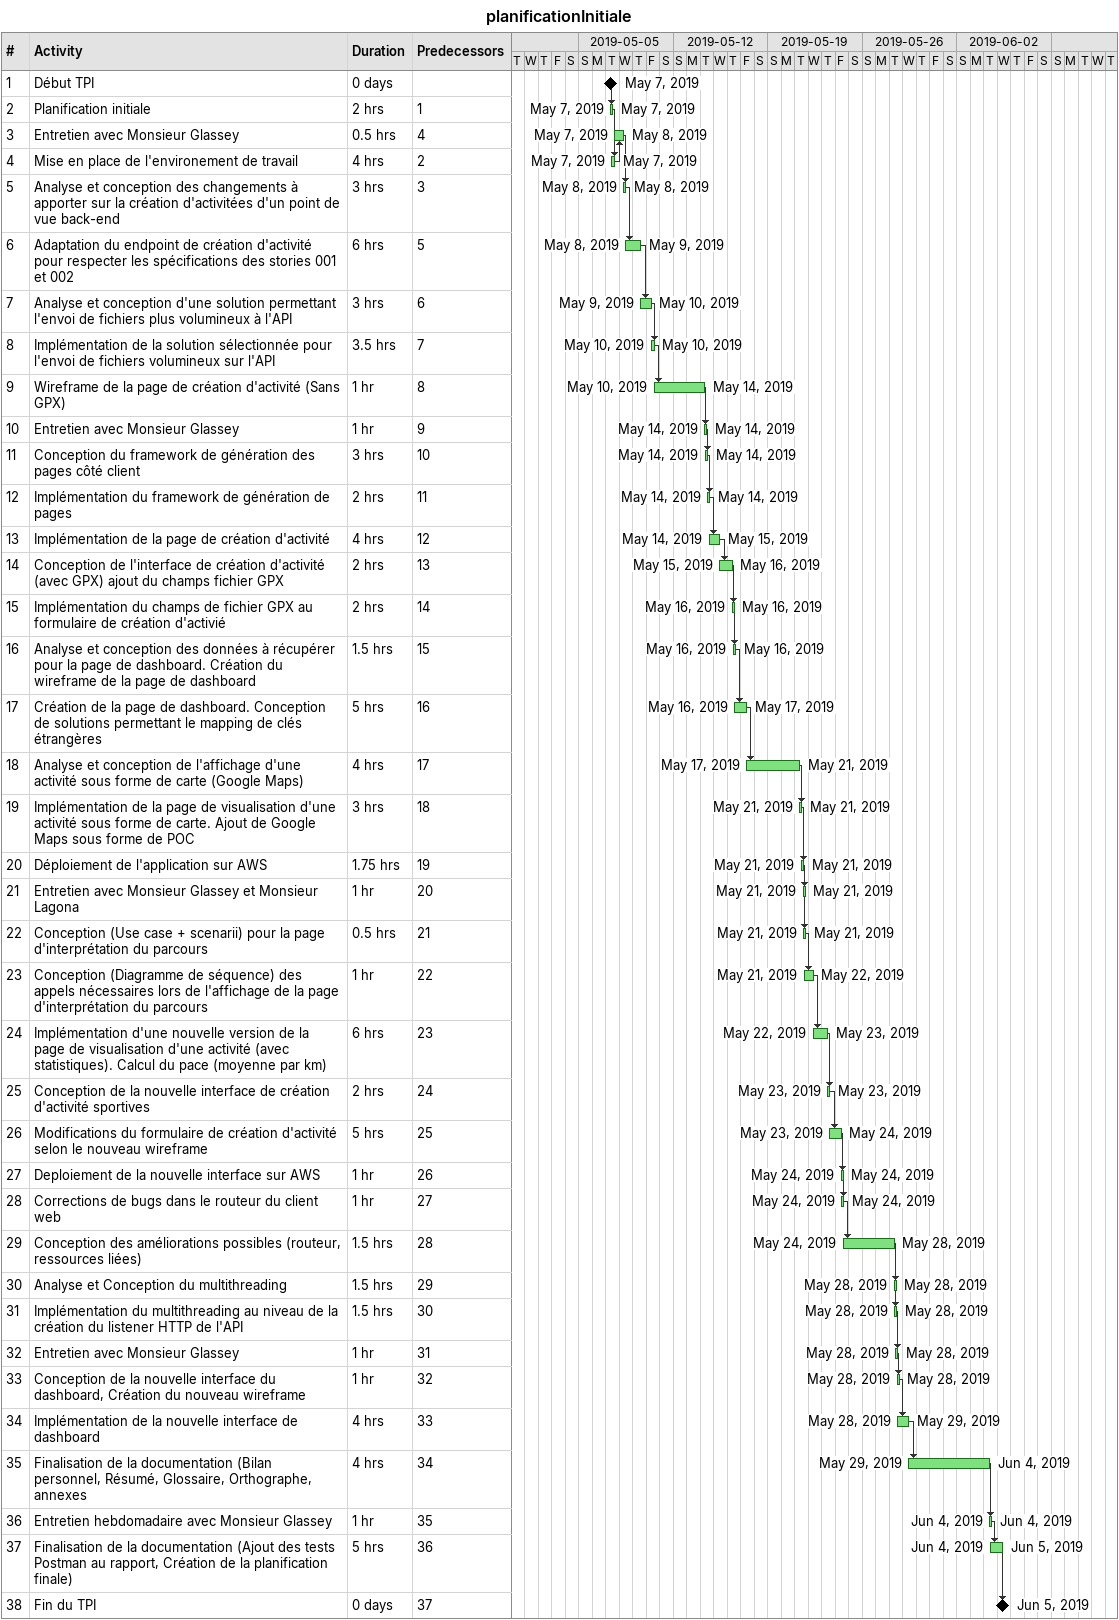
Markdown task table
planificationInitiale

| ID | Task | Duration | Start | Finish | Predecessors |
|---|---|---|---|---|---|
| 1 | Début TPI | 0d | 2019-05-07 | 2019-05-07 |  |
| 2 | Planification initiale | 2h | 2019-05-07 | 2019-05-07 | 1 |
| 3 | Entretien avec Monsieur Glassey | 0.5h | 2019-05-07 | 2019-05-08 | 4 |
| 4 | Mise en place de l'environement de travail | 4h | 2019-05-07 | 2019-05-07 | 2 |
| 5 | Analyse et conception des changements à apporter sur la création d'activitées d'un point de vue back-end | 3h | 2019-05-08 | 2019-05-08 | 3 |
| 6 | Adaptation du endpoint de création d'activité pour respecter les spécifications des stories 001 et 002 | 6h | 2019-05-08 | 2019-05-09 | 5 |
| 7 | Analyse et conception d'une solution permettant l'envoi de fichiers plus volumineux à l'API | 3h | 2019-05-09 | 2019-05-10 | 6 |
| 8 | Implémentation de la solution sélectionnée pour l'envoi de fichiers volumineux sur l'API | 3.5h | 2019-05-10 | 2019-05-10 | 7 |
| 9 | Wireframe de la page de création d'activité (Sans GPX) | 1h | 2019-05-10 | 2019-05-14 | 8 |
| 10 | Entretien avec Monsieur Glassey | 1h | 2019-05-14 | 2019-05-14 | 9 |
| 11 | Conception du framework de génération des pages côté client | 3h | 2019-05-14 | 2019-05-14 | 10 |
| 12 | Implémentation du framework de génération de pages | 2h | 2019-05-14 | 2019-05-14 | 11 |
| 13 | Implémentation de la page de création d'activité | 4h | 2019-05-14 | 2019-05-15 | 12 |
| 14 | Conception de l'interface de création d'activité (avec GPX) ajout du champs fichier GPX | 2h | 2019-05-15 | 2019-05-16 | 13 |
| 15 | Implémentation du champs de fichier GPX au formulaire de création d'activié | 2h | 2019-05-16 | 2019-05-16 | 14 |
| 16 | Analyse et conception des données à récupérer pour la page de dashboard. Création du wireframe de la page de dashboard | 1.5h | 2019-05-16 | 2019-05-16 | 15 |
| 17 | Création de la page de dashboard. Conception de solutions permettant le mapping de clés étrangères | 5h | 2019-05-16 | 2019-05-17 | 16 |
| 18 | Analyse et conception de l'affichage d'une activité sous forme de carte (Google Maps) | 4h | 2019-05-17 | 2019-05-21 | 17 |
| 19 | Implémentation de la page de visualisation d'une activité sous forme de carte. Ajout de Google Maps sous forme de POC | 3h | 2019-05-21 | 2019-05-21 | 18 |
| 20 | Déploiement de l'application sur AWS | 1.75h | 2019-05-21 | 2019-05-21 | 19 |
| 21 | Entretien avec Monsieur Glassey et Monsieur Lagona | 1h | 2019-05-21 | 2019-05-21 | 20 |
| 22 | Conception (Use case + scenarii) pour la page d'interprétation du parcours | 0.5h | 2019-05-21 | 2019-05-21 | 21 |
| 23 | Conception (Diagramme de séquence) des appels nécessaires lors de l'affichage de la page d'interprétation du parcours | 1h | 2019-05-21 | 2019-05-22 | 22 |
| 24 | Implémentation d'une nouvelle version de la page de visualisation d'une activité (avec statistiques). Calcul du pace (moyenne par km) | 6h | 2019-05-22 | 2019-05-23 | 23 |
| 25 | Conception de la nouvelle interface de création d'activité sportives | 2h | 2019-05-23 | 2019-05-23 | 24 |
| 26 | Modifications du formulaire de création d'activité selon le nouveau wireframe | 5h | 2019-05-23 | 2019-05-24 | 25 |
| 27 | Deploiement de la nouvelle interface sur AWS | 1h | 2019-05-24 | 2019-05-24 | 26 |
| 28 | Corrections de bugs dans le routeur du client web | 1h | 2019-05-24 | 2019-05-24 | 27 |
| 29 | Conception des améliorations possibles (routeur, ressources liées) | 1.5h | 2019-05-24 | 2019-05-28 | 28 |
| 30 | Analyse et Conception du multithreading | 1.5h | 2019-05-28 | 2019-05-28 | 29 |
| 31 | Implémentation du multithreading au niveau de la création du listener HTTP de l'API | 1.5h | 2019-05-28 | 2019-05-28 | 30 |
| 32 | Entretien avec Monsieur Glassey | 1h | 2019-05-28 | 2019-05-28 | 31 |
| 33 | Conception de la nouvelle interface du dashboard, Création du nouveau wireframe | 1h | 2019-05-28 | 2019-05-28 | 32 |
| 34 | Implémentation de la nouvelle interface de dashboard | 4h | 2019-05-28 | 2019-05-29 | 33 |
| 35 | Finalisation de la documentation (Bilan personnel, Résumé, Glossaire, Orthographe, annexes | 4h | 2019-05-29 | 2019-06-04 | 34 |
| 36 | Entretien hebdomadaire avec Monsieur Glassey | 1h | 2019-06-04 | 2019-06-04 | 35 |
| 37 | Finalisation de la documentation (Ajout des tests Postman au rapport, Création de la planification finale) | 5h | 2019-06-04 | 2019-06-05 | 36 |
| 38 | Fin du TPI | 0d | 2019-06-05 | 2019-06-05 | 37 |
